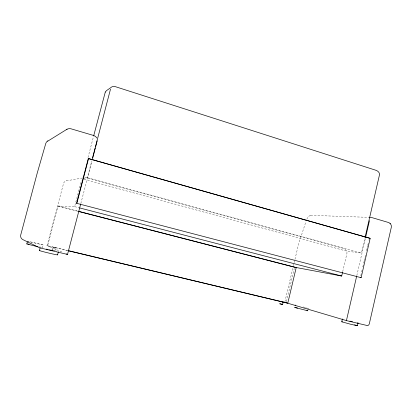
<?xml version="1.0" encoding="UTF-8"?>
<svg xmlns="http://www.w3.org/2000/svg" width="412" height="412" viewBox="0 0 412 412"><rect width="100%" height="100%" fill="white"/><g stroke="black" fill="none" stroke-linecap="round" stroke-linejoin="round"><path stroke-width="0.31" stroke-dasharray="2.06 1.54" d="M360.799 275.685L361.515 272.564M361.659 271.941L362.091 270.071M362.807 266.955L363.523 263.84M363.667 263.216L364.095 261.347M364.239 260.724L365.676 254.487M366.536 250.748L367.679 245.763M367.823 245.14L368.256 243.271M368.972 240.155L369.26 238.909M342.686 271.735L346.966 253.303C347.46 250.748 344.973 248.766 342.743 248.204L85.933 177.68L84.429 177.639M84.038 179.235A4.769 0.345 14.6 0 0 86.278 179.9L343.443 250.269A4.213 0.268 13.2 0 0 349.052 251.485L361.463 253.009L364.919 238.023M356.792 275.654L365.423 238.193M284.852 301.924L293.313 266.25M293.462 265.627L294.06 263.124M294.204 262.495L294.801 259.993M294.951 259.369L298.659 243.724L305.936 221.661M286.474 301.502L294.307 268.475M78.048 211.315L57.484 206.005L74.618 206.618L81.349 180.909M88.008 157.508L93.519 136.449M83.172 178.422L87.37 177.69L91.737 160.974M80.809 203.569L91.989 160.768M52.345 249.744L52.015 249.631L52.715 246.979L54.096 247.282L55.924 247.772L55.126 250.403M42.07 247.653L42.482 247.694L43.064 244.908L27.928 241.221M306.791 219.256L308.186 216.542L310.653 215.316M82.57 177.969L66.162 180.904L64.725 181.641L63.695 182.877L47.081 245.593L67.738 250.527M66.471 180.827L66.785 180.77M310.622 215.322L368.781 217.361M43.193 244.991L28.191 241.437M52.015 249.631L52.628 249.749M55.924 247.772L52.715 246.994M307.682 308.294L308.48 308.413L307.44 308.078M54.255 250.218L54.621 250.3M305.704 307.846L306.636 308.063M67.625 250.604L47.612 245.82L58.097 206.036L77.992 211.176M303.211 306.945L306.312 307.764M54.23 250.13L54.899 250.305M74.618 206.618L78.98 207.751M39.562 246.798L42.482 247.694M87.37 177.69L361.463 253.009M46.736 245.439L62.902 252.432M56.073 251.001A9.352 0.263 13.6 0 1 57.021 251.268"/><path stroke-width="0.62" d="M379.509 174.637C379.709 172.489 377.747 170.872 375.883 170.264L114.402 86.355L112.141 86.69L106.497 90.63L105.266 92.092M361.123 277.688L370.167 238.347L88.286 158.517L76.575 203.286L361.123 277.688L360.371 277.554M342.805 319.207L342.372 319.048L341.744 321.772L350.293 324.151L357.353 325.748L358.043 322.972M78.671 211.48L294.601 267.228L341.687 276.035L342.547 272.353M365.063 237.4L379.457 174.961M366.896 325.459L346.43 320.603L356.648 276.277M365.707 236.946L369.451 220.714M281.623 304.2L279.722 303.757L282.586 304.483L283.152 302.094L282.802 301.981M93.684 135.831L105.297 92.031M88.585 158.424L76.848 203.291L76.575 203.286M92.545 157.878L95.136 147.975M95.455 146.739L110.498 89.167M40.01 247.906L67.522 254.431L80.644 204.187M92.314 159.526L97.17 140.919M57.577 254.884L58.401 251.753M39.418 250.481L40.108 247.864M38.053 246.819L26.847 243.95L27.336 241.705M96.82 137.984L95.538 136.47L93.658 135.491L70.874 128.765L69.031 128.59L67.094 129.183L46.566 141.903L45.804 143.361L37.26 172.983L20.734 234.958C20.219 236.761 21.177 238.805 22.861 239.614L39.629 247.797M66.77 129.378L67.094 129.183M47.576 140.992L47.859 140.816M341.744 321.772L342.47 321.839M294.441 307.388L307.913 310.813L306.883 310.468M369.42 217.382L371.449 217.464L388.377 222.459C390.422 223.041 391.827 225.297 391.297 227.383L369.229 324.156L368.369 325.315L367.174 325.511M370.167 238.347L88.286 158.517M26.759 243.868L27.213 243.919M283.152 302.094L280.366 301.383M357.389 322.91L357.982 323.008M28.16 244.095L29.087 244.29M295.09 307.512L297.526 308.058M68.361 250.681L280.541 301.404M283.049 302.001L286.175 302.748M68.248 250.754L287.767 303.222L296.223 267.532L78.615 211.335M351.436 321.52L352.445 321.767M349.891 321.128L350.931 321.391M79.598 207.911L341.687 276.035M281.957 304.293L282.586 304.483M354.572 324.831L355.505 325.094M285.737 302.619L346.43 320.603M295.064 305.096L295.78 305.318M355.968 325.228L357.415 325.707M66.368 253.931L67.522 254.431M390.303 223.67L390.04 223.412M53.452 250.784A9.352 0.263 13.6 0 1 51.191 250.264M50.599 250.125A9.352 0.263 13.6 0 1 49.394 249.837M48.199 249.543A9.352 0.263 13.6 0 1 46.432 249.106M57.386 254.76A9.358 0.299 13.5 0 1 47.936 252.86A9.358 0.299 13.5 0 1 39.897 250.517"/></g></svg>
